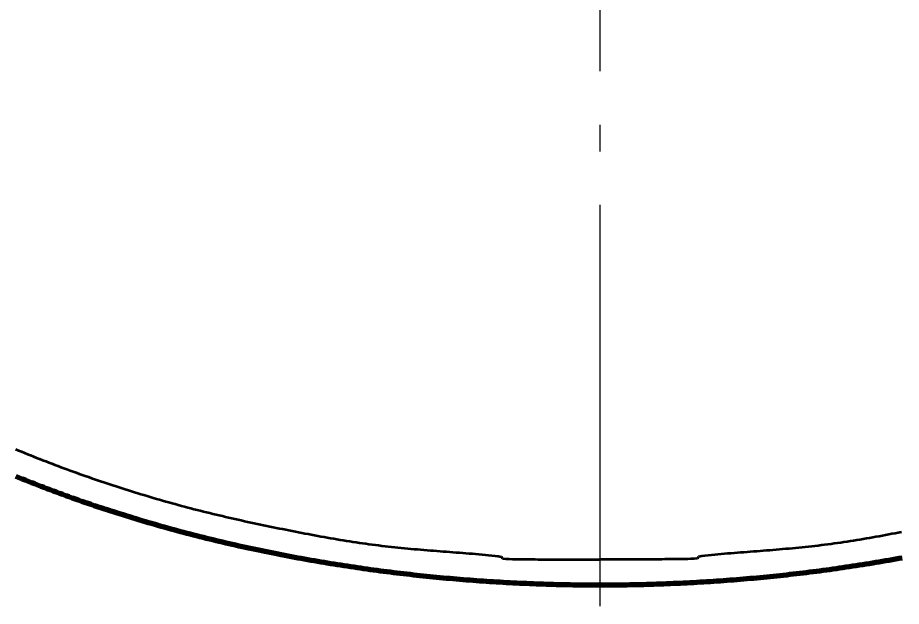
# Model space of a CAD drawing. Header units: millimetres. Extents: x 0 to 1554, y 0 to 420.
# Drawn here: x 94.97 to 128.02, y 147.17 to 169.17 of the extents above; entities that cross this region are included whole.
import ezdxf

# ---------------------------------------------------------------- set-up
doc = ezdxf.new("R2010")
doc.units = ezdxf.units.MM
doc.linetypes.add('IRAM-E-TRAZOS', pattern=[5, 4, -1])
doc.linetypes.add('IRAM-F-TRAZO-PUNTO', pattern=[20, 15, -2, 1, -2])
for name, color, linetype, lineweight in [('01-VISIBLE', 7, 'CONTINUOUS', 70), ('02-OCULTA', 4, 'IRAM-E-TRAZOS', 35), ('03-EJE', 1, 'IRAM-F-TRAZO-PUNTO', 18), ('04-COTA', 3, 'CONTINUOUS', 18)]:
    doc.layers.add(name, color=color, linetype=linetype, lineweight=lineweight)
doc.styles.add('ISO3098', font='isocpeur.ttf')
doc.dimstyles.new('FLAMA-IRAM', dxfattribs={"dimtxt": 3.5, "dimasz": 3.5, "dimexe": 2, "dimexo": 1.5, "dimgap": 1, "dimtad": 1, "dimdec": 1, "dimtxsty": 'ISO3098', "dimblk": 'IRAM_FLECHA', "dimblk1": 'IRAM_FLECHA', "dimblk2": 'IRAM_FLECHA', "dimcen": 2.5, "dimclrd": 256, "dimclre": 256, "dimclrt": 256, "dimazin": 3, "dimtfac": 1, "dimtmove": 0, "dimatfit": 3, "dimlwd": 18, "dimlwe": 18})

# ---------------------------------------------------------------- blocks, each defined once
blk = doc.blocks.new('IRAM_FLECHA')
blk.add_solid([(0, 0), (-1, 0.125), (-1, -0.125)])

msp = doc.modelspace()

# ---------------------------------------------------------------- linework, layer by layer
at = {"layer": '01-VISIBLE'}
for points in [[(94.901, 152.036), (95.017, 151.989), (95.133, 151.942), (95.249, 151.895), (95.365, 151.849), (95.481, 151.803), (95.597, 151.757), (95.714, 151.712), (95.83, 151.667), (95.947, 151.622), (96.063, 151.577), (96.18, 151.533), (96.297, 151.489), (96.414, 151.446), (96.531, 151.403), (96.649, 151.36), (96.766, 151.317), (96.884, 151.274), (97.001, 151.232), (97.119, 151.191), (97.237, 151.149), (97.355, 151.108), (97.473, 151.067), (97.591, 151.026), (97.709, 150.986), (97.827, 150.946), (97.946, 150.906), (98.064, 150.867), (98.183, 150.828), (98.302, 150.789), (98.421, 150.75), (98.539, 150.712), (98.658, 150.674), (98.778, 150.636), (98.897, 150.599), (99.016, 150.562), (99.135, 150.525), (99.255, 150.488), (99.374, 150.452), (99.494, 150.416), (99.614, 150.38), (99.734, 150.345), (99.853, 150.31), (99.973, 150.275), (100.093, 150.24), (100.214, 150.206), (100.334, 150.172), (100.454, 150.138), (100.574, 150.105), (100.695, 150.072), (100.815, 150.039), (100.936, 150.006), (101.057, 149.974), (101.177, 149.942), (101.298, 149.91), (101.419, 149.878), (101.54, 149.847), (101.661, 149.816), (101.782, 149.785), (101.903, 149.755), (102.024, 149.725), (102.146, 149.695), (102.267, 149.665), (102.388, 149.636), (102.51, 149.607), (102.632, 149.578), (102.753, 149.55), (102.875, 149.521), (102.997, 149.493), (103.118, 149.465), (103.24, 149.438), (103.362, 149.411), (103.484, 149.384), (103.606, 149.357), (103.728, 149.331), (103.85, 149.305), (103.973, 149.279), (104.095, 149.253), (104.217, 149.228), (104.34, 149.203), (104.462, 149.178), (104.585, 149.153), (104.707, 149.129), (104.83, 149.105), (104.952, 149.081), (105.075, 149.058), (105.198, 149.034), (105.32, 149.011), (105.443, 148.989), (105.566, 148.966), (105.689, 148.944), (105.812, 148.922), (105.935, 148.9), (106.058, 148.879), (106.181, 148.858), (106.304, 148.837), (106.428, 148.816), (106.551, 148.796), (106.674, 148.776), (106.798, 148.756), (106.921, 148.736), (107.044, 148.717), (107.168, 148.697), (107.291, 148.679), (107.415, 148.66), (107.538, 148.642), (107.662, 148.623), (107.786, 148.606), (107.909, 148.588), (108.033, 148.571), (108.157, 148.554), (108.28, 148.537), (108.404, 148.52), (108.528, 148.504), (108.652, 148.488), (108.776, 148.472), (108.9, 148.456), (109.024, 148.441), (109.148, 148.426), (109.272, 148.411), (109.396, 148.396), (109.52, 148.382), (109.644, 148.368), (109.768, 148.354), (109.893, 148.341), (110.017, 148.327), (110.141, 148.314), (110.265, 148.301), (110.39, 148.289), (110.514, 148.276), (110.638, 148.264), (110.763, 148.252), (110.887, 148.241), (111.011, 148.229), (111.136, 148.218), (111.26, 148.208), (111.385, 148.197), (111.509, 148.187), (111.634, 148.176), (111.758, 148.167), (111.883, 148.157), (112.007, 148.148), (112.132, 148.138), (112.256, 148.13), (112.381, 148.121), (112.506, 148.113), (112.63, 148.104), (112.755, 148.096), (112.88, 148.089), (113.004, 148.081), (113.129, 148.074), (113.254, 148.067), (113.379, 148.061), (113.503, 148.054), (113.628, 148.048), (113.753, 148.042), (113.878, 148.036), (114.003, 148.031), (114.127, 148.026), (114.252, 148.021), (114.377, 148.016), (114.502, 148.011), (114.627, 148.007), (114.752, 148.003), (114.876, 147.999), (115.001, 147.996), (115.126, 147.993), (115.251, 147.99), (115.376, 147.987), (115.501, 147.984), (115.626, 147.982), (115.751, 147.98), (115.876, 147.978), (116, 147.976), (116.125, 147.975), (116.25, 147.974), (116.375, 147.973), (116.5, 147.972), (116.625, 147.972), (116.75, 147.972)], [(116.75, 147.972), (116.875, 147.972), (117, 147.972), (117.125, 147.973), (117.25, 147.974), (117.375, 147.975), (117.5, 147.976), (117.624, 147.978), (117.749, 147.98), (117.874, 147.982), (117.999, 147.984), (118.124, 147.986), (118.249, 147.989), (118.374, 147.992), (118.499, 147.996), (118.624, 147.999), (118.748, 148.003), (118.873, 148.007), (118.998, 148.011), (119.123, 148.016), (119.248, 148.02), (119.373, 148.025), (119.497, 148.031), (119.622, 148.036), (119.747, 148.042), (119.872, 148.048), (119.997, 148.054), (120.121, 148.06), (120.246, 148.067), (120.371, 148.074), (120.496, 148.081), (120.62, 148.089), (120.745, 148.096), (120.87, 148.104), (120.994, 148.112), (121.119, 148.121), (121.243, 148.129), (121.368, 148.138), (121.493, 148.148), (121.617, 148.157), (121.742, 148.167), (121.866, 148.176), (121.991, 148.187), (122.115, 148.197), (122.24, 148.208), (122.364, 148.218), (122.489, 148.23), (122.613, 148.241), (122.737, 148.253), (122.862, 148.264), (122.986, 148.276), (123.11, 148.289), (123.235, 148.301), (123.359, 148.314), (123.483, 148.327), (123.607, 148.341), (123.732, 148.354), (123.856, 148.368), (123.98, 148.382), (124.104, 148.397), (124.228, 148.411), (124.352, 148.426), (124.476, 148.441), (124.6, 148.456), (124.724, 148.472), (124.848, 148.488), (124.972, 148.504), (125.096, 148.52), (125.219, 148.537), (125.343, 148.554), (125.467, 148.571), (125.591, 148.588), (125.714, 148.606), (125.838, 148.624), (125.962, 148.642), (126.085, 148.66), (126.209, 148.679), (126.332, 148.698), (126.456, 148.717), (126.579, 148.736), (126.702, 148.756), (126.826, 148.776), (126.949, 148.796), (127.072, 148.816), (127.196, 148.837), (127.319, 148.858), (127.442, 148.879), (127.565, 148.9), (127.688, 148.922), (127.811, 148.944), (127.934, 148.966), (128.057, 148.989)]]:
    msp.add_lwpolyline(points, dxfattribs=at)
at = {"layer": '02-OCULTA'}
for points in [[(94.89, 153.047), (95.002, 153.001), (95.114, 152.954), (95.227, 152.908), (95.339, 152.862), (95.452, 152.816), (95.564, 152.771), (95.677, 152.726), (95.79, 152.681), (95.903, 152.637), (96.016, 152.593), (96.13, 152.549), (96.243, 152.506), (96.356, 152.462), (96.47, 152.419), (96.584, 152.377), (96.698, 152.334), (96.812, 152.292), (96.926, 152.251), (97.04, 152.209), (97.154, 152.168), (97.268, 152.127), (97.383, 152.087), (97.497, 152.046), (97.612, 152.006), (97.727, 151.966), (97.842, 151.927), (97.957, 151.888), (98.072, 151.849), (98.187, 151.81), (98.302, 151.772), (98.417, 151.734), (98.533, 151.696), (98.648, 151.659), (98.764, 151.622), (98.879, 151.585), (98.995, 151.548), (99.111, 151.511), (99.227, 151.475), (99.343, 151.439), (99.459, 151.403), (99.575, 151.368), (99.691, 151.333), (99.808, 151.298), (99.924, 151.263), (100.041, 151.229), (100.157, 151.195), (100.274, 151.161), (100.39, 151.128), (100.507, 151.094), (100.624, 151.062), (100.741, 151.029), (100.858, 150.997), (100.975, 150.965), (101.093, 150.933), (101.21, 150.902), (101.327, 150.871), (101.445, 150.84), (101.562, 150.809), (101.68, 150.779), (101.798, 150.749), (101.916, 150.72), (102.033, 150.69), (102.151, 150.661), (102.269, 150.633), (102.387, 150.604), (102.505, 150.576), (102.624, 150.548), (102.742, 150.52), (102.86, 150.493), (102.979, 150.466), (103.097, 150.439), (103.216, 150.412), (103.334, 150.386), (103.453, 150.36), (103.571, 150.334), (103.69, 150.308), (103.809, 150.283), (103.927, 150.258), (104.046, 150.233), (104.165, 150.208), (104.284, 150.183), (104.403, 150.159), (104.522, 150.134), (104.641, 150.11), (104.76, 150.086), (104.879, 150.062), (104.998, 150.039), (105.117, 150.015), (105.237, 149.992), (105.356, 149.968), (105.475, 149.945), (105.594, 149.922), (105.713, 149.899), (105.833, 149.876), (105.952, 149.853), (106.071, 149.831), (106.191, 149.808), (106.31, 149.787), (106.43, 149.765), (106.549, 149.744), (106.669, 149.722), (106.788, 149.702), (106.908, 149.681), (107.028, 149.661), (107.148, 149.641), (107.267, 149.622), (107.387, 149.603), (107.507, 149.584), (107.628, 149.566), (107.748, 149.549), (107.868, 149.531), (107.988, 149.515), (108.109, 149.499), (108.229, 149.483), (108.349, 149.467), (108.47, 149.453), (108.591, 149.438), (108.711, 149.424), (108.832, 149.411), (108.953, 149.397), (109.073, 149.385), (109.194, 149.372), (109.315, 149.36), (109.436, 149.348), (109.557, 149.337), (109.678, 149.325), (109.799, 149.314), (109.92, 149.304), (110.04, 149.293), (110.161, 149.283), (110.283, 149.273), (110.404, 149.263), (110.525, 149.253), (110.646, 149.243), (110.767, 149.234), (110.888, 149.224), (111.009, 149.215), (111.13, 149.205), (111.251, 149.196), (111.372, 149.187), (111.493, 149.177), (111.614, 149.168), (111.735, 149.159), (111.856, 149.149), (111.977, 149.14), (112.098, 149.13), (112.219, 149.12), (112.34, 149.109), (112.461, 149.099), (112.582, 149.087), (112.703, 149.075), (112.824, 149.062), (112.944, 149.046), (113.061, 149.015), (113.107, 148.956), (113.229, 148.947), (113.35, 148.942), (113.471, 148.938), (113.593, 148.936), (113.714, 148.934), (113.836, 148.932), (113.957, 148.931), (114.078, 148.929), (114.2, 148.928), (114.321, 148.928), (114.443, 148.927), (114.564, 148.926), (114.686, 148.925), (114.807, 148.925), (114.928, 148.924), (115.05, 148.924), (115.171, 148.924), (115.293, 148.923), (115.414, 148.923), (115.536, 148.923), (115.657, 148.922), (115.778, 148.922), (115.9, 148.922), (116.021, 148.922), (116.143, 148.922), (116.264, 148.922), (116.386, 148.922), (116.507, 148.922), (116.629, 148.922), (116.75, 148.922)], [(128.026, 149.945), (127.907, 149.922), (127.788, 149.899), (127.669, 149.876), (127.549, 149.854), (127.43, 149.831), (127.311, 149.809), (127.191, 149.787), (127.072, 149.765), (126.952, 149.744), (126.833, 149.722), (126.713, 149.702), (126.593, 149.681), (126.473, 149.661), (126.354, 149.641), (126.234, 149.622), (126.114, 149.603), (125.994, 149.585), (125.874, 149.567), (125.754, 149.549), (125.633, 149.532), (125.513, 149.515), (125.393, 149.499), (125.272, 149.483), (125.152, 149.468), (125.031, 149.453), (124.911, 149.438), (124.79, 149.424), (124.669, 149.411), (124.549, 149.397), (124.428, 149.384), (124.307, 149.372), (124.186, 149.36), (124.066, 149.348), (123.945, 149.337), (123.824, 149.325), (123.703, 149.315), (123.582, 149.304), (123.461, 149.293), (123.34, 149.283), (123.219, 149.273), (123.098, 149.263), (122.977, 149.253), (122.856, 149.243), (122.735, 149.234), (122.614, 149.224), (122.493, 149.215), (122.371, 149.205), (122.25, 149.196), (122.129, 149.187), (122.008, 149.177), (121.887, 149.168), (121.766, 149.159), (121.645, 149.149), (121.524, 149.14), (121.403, 149.13), (121.282, 149.12), (121.161, 149.11), (121.04, 149.099), (120.919, 149.088), (120.798, 149.076), (120.677, 149.062), (120.557, 149.046), (120.44, 149.016), (120.392, 148.956), (120.271, 148.947), (120.15, 148.942), (120.029, 148.938), (119.907, 148.936), (119.786, 148.934), (119.664, 148.932), (119.543, 148.931), (119.421, 148.929), (119.3, 148.928), (119.179, 148.928), (119.057, 148.927), (118.936, 148.926), (118.814, 148.925), (118.693, 148.925), (118.571, 148.924), (118.45, 148.924), (118.329, 148.924), (118.207, 148.923), (118.086, 148.923), (117.964, 148.923), (117.843, 148.923), (117.721, 148.922), (117.6, 148.922), (117.478, 148.922), (117.357, 148.922), (117.236, 148.922), (117.114, 148.922), (116.993, 148.922), (116.871, 148.922), (116.75, 148.922)]]:
    msp.add_lwpolyline(points, dxfattribs=at)
at = {"layer": '03-EJE'}
msp.add_line((116.75, 147.172), (116.75, 342.828), dxfattribs=at)

# ---------------------------------------------------------------- dimensions: what is measured, and where the dimension line sits
at = {"layer": '04-COTA'}
msp.add_linear_dim(base=(59.75, 147.972), p1=(77.75, 147.972), p2=(107.95, 342.028), angle=90, text='<>±2', dimstyle='FLAMA-IRAM', override={"dimlfac": 5}, dxfattribs=at).render()

doc.saveas('drawing.dxf')
